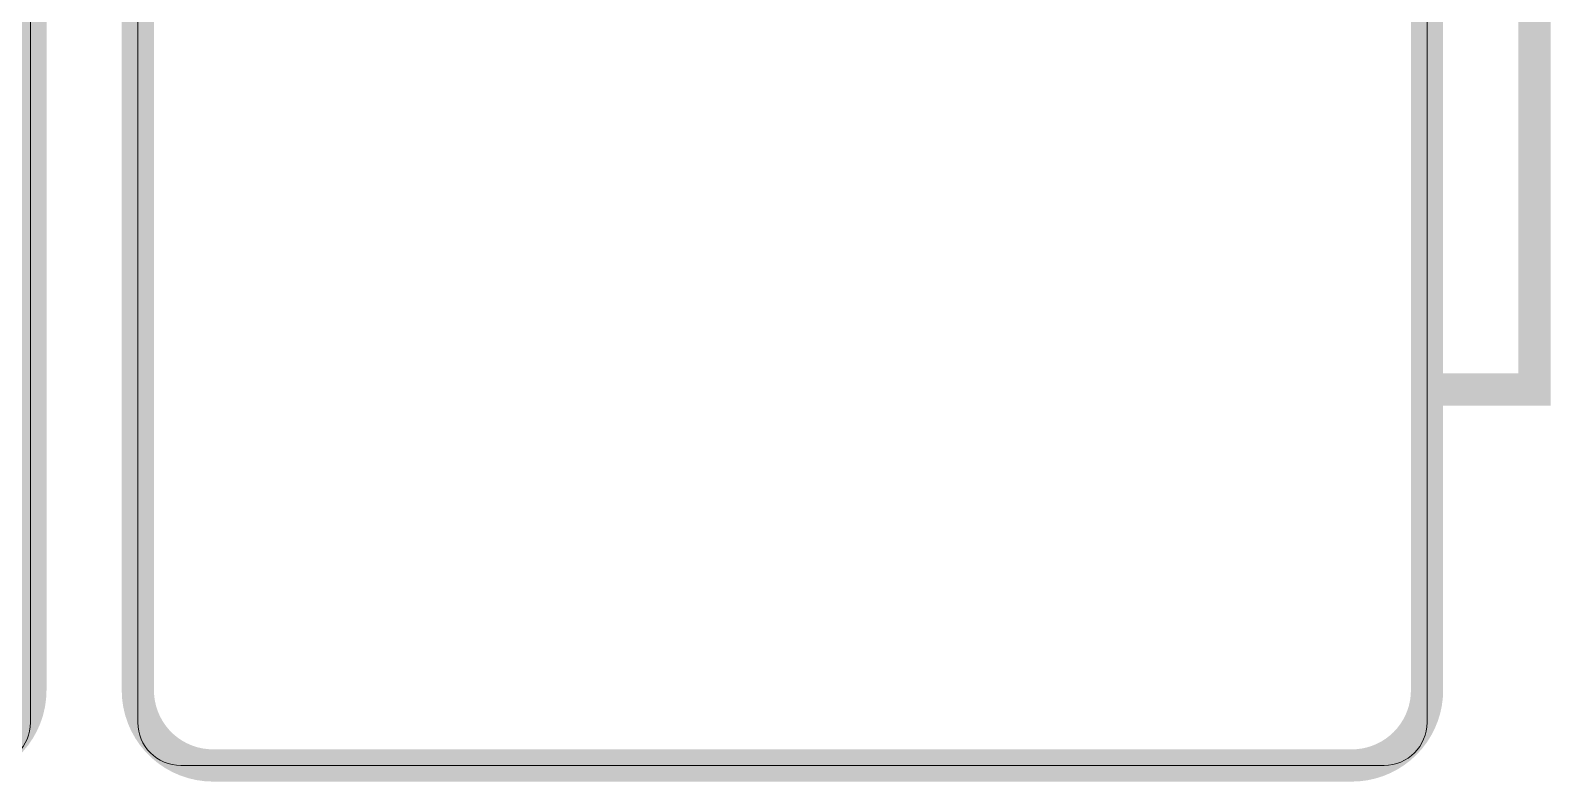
# Model space of a CAD drawing. Header units: metres. Extents: x 8 to 2416, y -346 to 476.
# Drawn here: x 213.762 to 215.177, y -228.001 to -227.302 of the extents above; entities that cross this region are included whole.
import ezdxf

# ---------------------------------------------------------------- set-up
doc = ezdxf.new("R2010")
doc.units = ezdxf.units.M
doc.linetypes.add('0', pattern=[0])
doc.layers.get('0').update_dxf_attribs({"color": 250, "linetype": '0', "lineweight": 20})
for name, color, linetype, lineweight in [('A-WALL', 250, 'Continuous', 20), ('baños', 140, 'Continuous', 0), ('SE-3', 253, 'Continuous', 5)]:
    doc.layers.add(name, color=color, linetype=linetype, lineweight=lineweight)
doc.layers.add('REVESTIMIENTO EXTERIOR', color=7, linetype='Continuous', lineweight=5, true_color=0xffdebd)
doc.styles.get("Standard").update_dxf_attribs({"font": 'arial.ttf', "height": 0.1875})

# ---------------------------------------------------------------- blocks, each defined once
blk = doc.blocks.new('PL BASE 2N NASAS 09')
at = {"layer": 'A-WALL'}
for p, q in [((163.7975, -7.4417), (163.7975, -8.9217)), ((163.8975, -7.4417), (163.8975, -8.9217)), ((165.0975, -7.5817), (165.0975, -8.9217)), ((165.0575, -8.9617), (163.9375, -8.9617))]:
    blk.add_line(p, q, dxfattribs=at)
for centre, start, end in [((163.7575, -8.9217), 270, 0), ((163.9375, -8.9217), 180, 270), ((165.0575, -8.9217), 270, 360)]:
    blk.add_arc(centre, 0.04, start, end, dxfattribs=at)
at = {"layer": 'baños', "linetype": 'Continuous', "flags": 8}
for tag, p in [('MODELNUMBER', (167.1329, -5.6306, 0)), ('TRADENAME', (167.1329, -5.6307, 0)), ('PRODUCT', (167.1329, -5.6307, 0)), ('MATERIAL', (167.1329, -5.6307, 0)), ('MODELNUMBER', (168.3076, -5.6306, 0)), ('TRADENAME', (168.3076, -5.6307, 0)), ('PRODUCT', (168.3076, -5.6307, 0)), ('MATERIAL', (168.3076, -5.6307, 0))]:
    blk.add_attdef(tag, p, '', height=0.0000254, rotation=180.0001, dxfattribs=at)
blk = doc.blocks.new('PL MUEBLES 2N NASAS 09')
blk.add_blockref('PL BASE 2N NASAS 09', (49.9143, 62.717))

msp = doc.modelspace()

# ---------------------------------------------------------------- linework, layer by layer
at = {"layer": 'REVESTIMIENTO EXTERIOR', "color": 30, "true_color": 0xf8991e, "const_width": 0.03}
msp.add_lwpolyline([(215.06182, -226.60633), (215.06182, -227.91633, -0.1989124), (215.04132, -227.96583)], format="xyb", dxfattribs=at)
msp.add_lwpolyline([(215.06182, -227.03633), (215.16182, -227.03633), (215.16182, -227.63633), (215.06182, -227.63633)], dxfattribs=at)
at = {"layer": 'SE-3', "color": 254, "true_color": 0xd7ebd2, "transparency": 33554687, "const_width": 0.03}
msp.add_lwpolyline([(215.04132, -227.96583, -0.1989124), (214.99182, -227.98633), (213.93182, -227.98633, -0.4142136), (213.86182, -227.91633), (213.86182, -226.71633, 0.4142175), (213.83182, -226.68633), (213.79182, -226.68633, 0.4142125), (213.76182, -226.71633), (213.76182, -227.91633, -0.4142136), (213.69182, -227.98633), (212.93182, -227.98633, -0.4142136), (212.86182, -227.91633), (212.86182, -226.81667)], format="xyb", dxfattribs=at)

# ---------------------------------------------------------------- block references
at = {"layer": 'REVESTIMIENTO EXTERIOR', "color": 30, "true_color": 0xf8991e}
msp.add_blockref('PL MUEBLES 2N NASAS 09', (0.05, -281.74161), dxfattribs=at)

doc.saveas('drawing.dxf')
